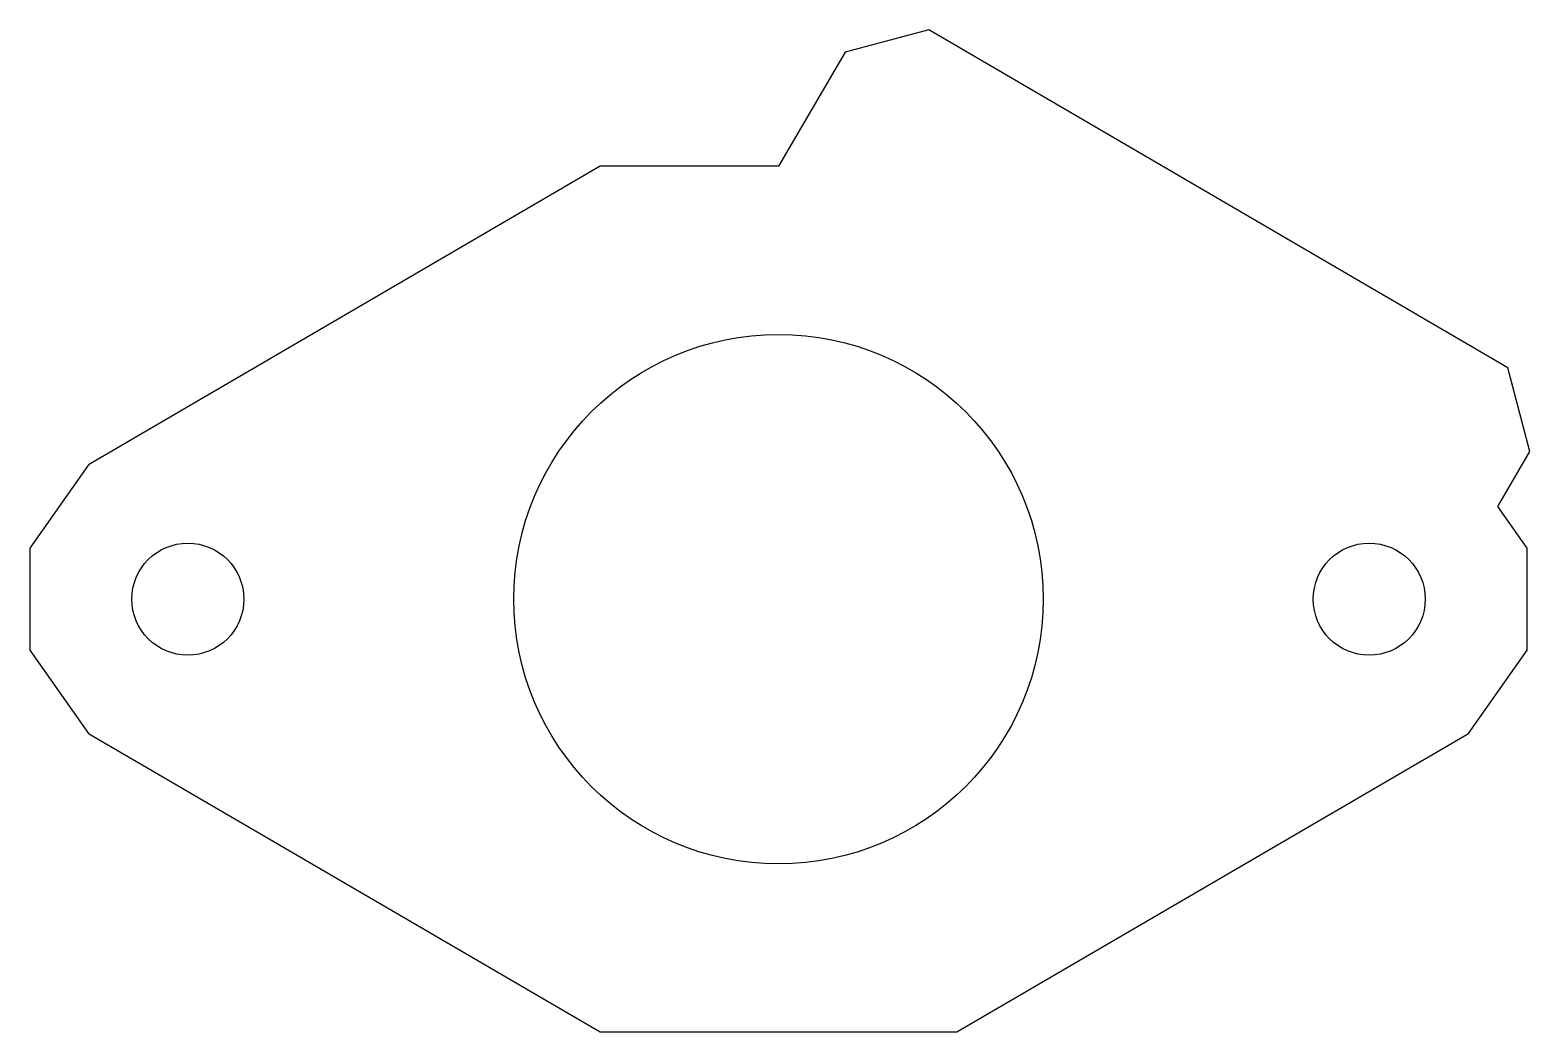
# Model space of a CAD drawing. Extents: x 0.89 to 6.69, y 12.66 to 16.54.
import ezdxf

# ---------------------------------------------------------------- set-up
doc = ezdxf.new("R2010")
doc.units = 0
doc.header["$LTSCALE"] = 1.21
doc.header["$MEASUREMENT"] = 0
doc.layers.add('02___PRT_ALL_AXES', color=7, linetype='CONTINUOUS')

msp = doc.modelspace()

# ---------------------------------------------------------------- linework, layer by layer
at = {"layer": '02___PRT_ALL_AXES', "color": 7, "linetype": 'Continuous'}
for p, q in [((4.3683, 16.5358), (4.0447, 16.4505)), ((6.607, 15.2304), (4.3683, 16.5358)), ((4.0447, 16.4505), (3.7871, 16.0088)), ((3.0981, 16.0088), (1.1192, 14.8549)), ((3.7871, 16.0088), (3.0981, 16.0088)), ((6.6922, 14.9068), (6.607, 15.2304)), ((6.5679, 14.6936), (6.6922, 14.9068)), ((1.1192, 14.8549), (0.8934, 14.5324)), ((6.6808, 14.5324), (6.5679, 14.6936)), ((0.8934, 14.5324), (0.8934, 14.1387)), ((6.6808, 14.1387), (6.6808, 14.5324)), ((0.8934, 14.1387), (1.1192, 13.8162)), ((6.455, 13.8162), (6.6808, 14.1387)), ((1.1192, 13.8162), (3.0981, 12.6623)), ((4.4761, 12.6623), (6.455, 13.8162)), ((3.0981, 12.6623), (4.4761, 12.6623))]:
    msp.add_line(p, q, dxfattribs=at)
for centre, radius in [((3.7871, 14.3355), 1.0236), ((1.5036, 14.3355), 0.2165), ((6.0706, 14.3355), 0.2165)]:
    msp.add_circle(centre, radius, dxfattribs=at)

doc.saveas('drawing.dxf')
